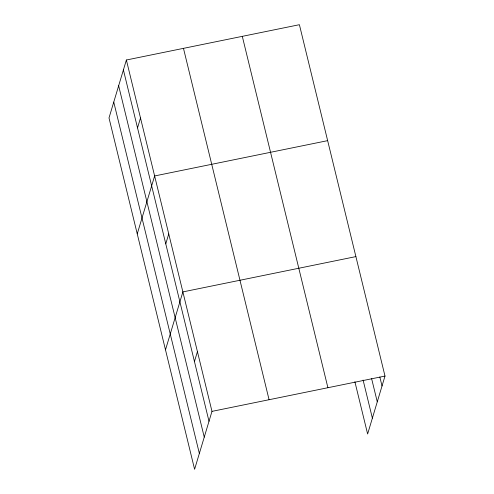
<?xml version="1.0" encoding="UTF-8"?>
<svg xmlns="http://www.w3.org/2000/svg" width="494" height="494" viewBox="0 0 494 494"><rect width="100%" height="100%" fill="white"/><g stroke="black" fill="none" stroke-linecap="round" stroke-linejoin="round"><path stroke-width="0.74" d="M126.378 60.002L109.001 117.936L194.599 469.3L211.982 411.372L126.378 60.002L299.401 24.7L384.999 376.064L367.622 433.998L354.883 381.732M137.53 127.903L140.506 117.98M137.246 233.884L154.628 175.957L327.646 140.648M165.774 243.851L168.75 233.928M165.496 349.838L182.879 291.905L355.896 256.602M194.451 361.559L197.427 351.635M211.982 411.372L384.999 376.064M379.843 377.027L382.023 385.987M371.63 378.682L377.268 401.826M363.096 380.071L372.371 418.152M242.301 36.352L327.905 387.716M183.478 48.356L269.076 399.72M123.401 69.926L209.005 421.289M118.653 85.771L204.25 437.134M113.756 102.091L199.354 453.455"/></g></svg>
